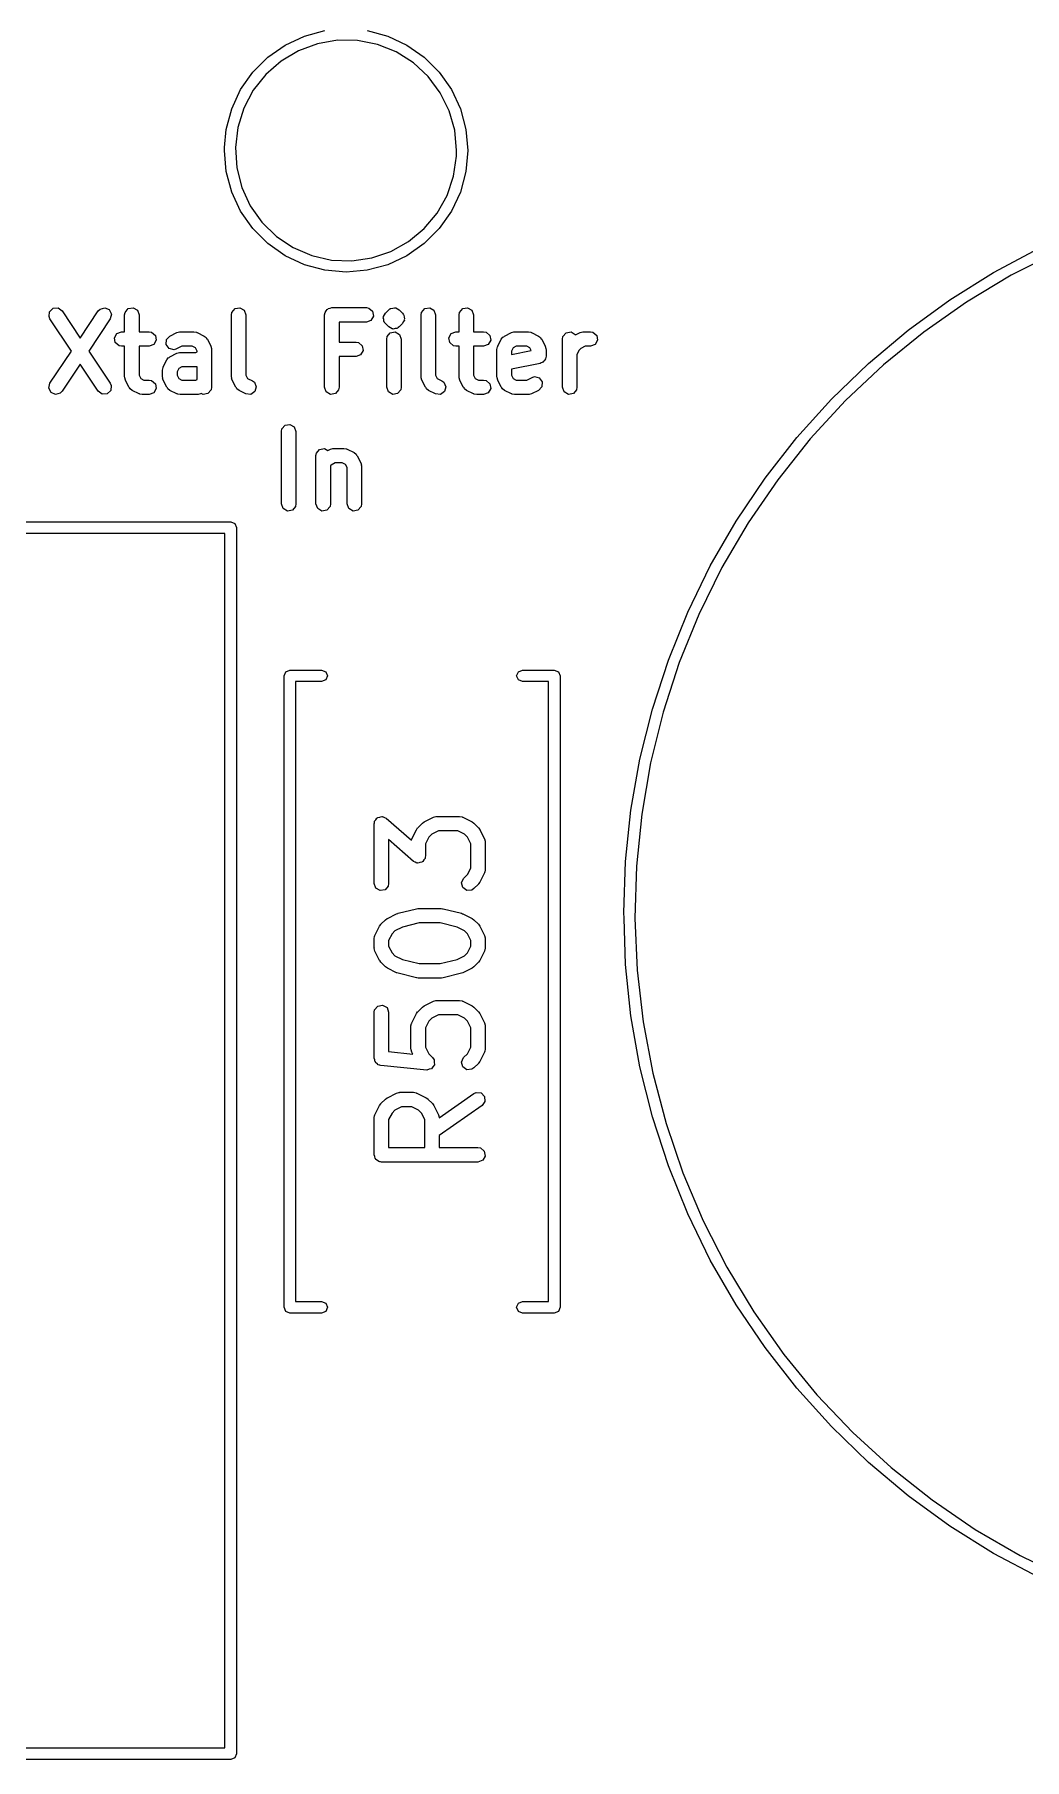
# Model space of a CAD drawing. Extents: x 101.6 to 192, y -111.7 to -65.4.
# Drawn here: x 116.25 to 126.51, y -110.77 to -92.91 of the extents above; entities that cross this region are included whole.
import ezdxf

# ---------------------------------------------------------------- set-up
doc = ezdxf.new("R2010")
doc.units = 0
doc.layers.add('BLACK', color=7, linetype='CONTINUOUS')

msp = doc.modelspace()

# ---------------------------------------------------------------- linework, layer by layer
at = {"layer": 'BLACK', "linetype": 'CONTINUOUS'}
for p, q in [((119.051, -92.923), (119.263, -92.8661)), ((119.7, -92.8661), (119.913, -92.923)), ((118.672, -93.1418), (118.852, -93.0158)), ((118.989, -93.0736), (118.809, -93.1808)), ((118.852, -93.0158), (119.051, -92.923)), ((119.185, -93.0011), (118.989, -93.0736)), ((119.392, -92.9656), (119.185, -93.0011)), ((119.601, -92.9684), (119.392, -92.9656)), ((119.807, -93.0093), (119.601, -92.9684)), ((120.001, -93.0869), (119.807, -93.0093)), ((119.913, -92.923), (120.112, -93.0158)), ((120.179, -93.1987), (120.001, -93.0869)), ((120.112, -93.0158), (120.292, -93.1418)), ((118.516, -93.2971), (118.672, -93.1418)), ((118.809, -93.1808), (118.651, -93.3189)), ((120.332, -93.3409), (120.179, -93.1987)), ((120.292, -93.1418), (120.447, -93.2971)), ((118.39, -93.477), (118.516, -93.2971)), ((118.651, -93.3189), (118.521, -93.4835)), ((120.458, -93.5088), (120.332, -93.3409)), ((120.447, -93.2971), (120.573, -93.477)), ((118.298, -93.6761), (118.39, -93.477)), ((118.521, -93.4835), (118.424, -93.6689)), ((120.55, -93.6967), (120.458, -93.5088)), ((120.573, -93.477), (120.666, -93.6761)), ((118.241, -93.8882), (118.298, -93.6761)), ((118.424, -93.6689), (118.362, -93.869)), ((120.607, -93.8984), (120.55, -93.6967)), ((120.666, -93.6761), (120.722, -93.8882)), ((118.224, -94.077), (118.241, -93.8882)), ((118.362, -93.869), (118.337, -94.077)), ((120.626, -94.107), (120.607, -93.8984)), ((120.722, -93.8882), (120.742, -94.107)), ((118.222, -94.107), (118.224, -94.077)), ((118.241, -94.3258), (118.222, -94.107)), ((118.337, -94.077), (118.351, -94.2861)), ((120.625, -94.1669), (120.626, -94.107)), ((120.742, -94.107), (120.722, -94.3258)), ((118.298, -94.5379), (118.241, -94.3258)), ((118.351, -94.2861), (118.402, -94.4892)), ((120.595, -94.3743), (120.625, -94.1669)), ((120.722, -94.3258), (120.666, -94.5379)), ((118.402, -94.4892), (118.49, -94.6794)), ((120.528, -94.5727), (120.595, -94.3743)), ((118.39, -94.737), (118.298, -94.5379)), ((118.49, -94.6794), (118.611, -94.8505)), ((120.425, -94.7555), (120.528, -94.5727)), ((120.666, -94.5379), (120.573, -94.737)), ((118.516, -94.9169), (118.39, -94.737)), ((118.611, -94.8505), (118.761, -94.9967)), ((120.291, -94.9166), (120.425, -94.7555)), ((120.573, -94.737), (120.447, -94.9169)), ((118.672, -95.0722), (118.516, -94.9169)), ((118.761, -94.9967), (118.935, -95.1131)), ((119.947, -95.1529), (120.13, -95.0505)), ((120.13, -95.0505), (120.291, -94.9166)), ((120.447, -94.9169), (120.292, -95.0722)), ((118.852, -95.1982), (118.672, -95.0722)), ((119.051, -95.291), (118.852, -95.1982)), ((118.935, -95.1131), (119.128, -95.1958)), ((119.128, -95.1958), (119.332, -95.2421)), ((119.542, -95.2503), (119.749, -95.2203)), ((119.749, -95.2203), (119.947, -95.1529)), ((120.112, -95.1982), (119.913, -95.291)), ((120.292, -95.0722), (120.112, -95.1982)), ((126.189, -95.3716), (126.661, -95.1206)), ((126.854, -95.1562), (126.372, -95.4)), ((119.263, -95.3479), (119.051, -95.291)), ((119.482, -95.367), (119.263, -95.3479)), ((119.332, -95.2421), (119.542, -95.2503)), ((119.7, -95.3479), (119.482, -95.367)), ((119.913, -95.291), (119.7, -95.3479)), ((125.735, -95.655), (126.189, -95.3716)), ((126.372, -95.4), (125.909, -95.6776)), ((116.41, -95.7771), (116.447, -95.7417)), ((116.447, -95.7417), (116.499, -95.7384)), ((116.499, -95.7384), (116.54, -95.7687)), ((116.54, -95.7687), (116.728, -96.0501)), ((116.728, -96.0501), (116.915, -95.7687)), ((116.915, -95.7687), (116.933, -95.7499)), ((116.933, -95.7499), (116.982, -95.7355)), ((116.982, -95.7355), (117.029, -95.7561)), ((117.029, -95.7561), (117.052, -95.8021)), ((117.193, -95.7847), (117.226, -95.7454)), ((117.226, -95.7454), (117.276, -95.7365)), ((117.276, -95.7365), (117.321, -95.7621)), ((117.321, -95.7621), (117.338, -95.8103)), ((118.3, -95.7847), (118.333, -95.7454)), ((118.333, -95.7454), (118.383, -95.7365)), ((118.383, -95.7365), (118.428, -95.7621)), ((118.428, -95.7621), (118.445, -95.8103)), ((119.264, -95.7847), (119.277, -95.7698)), ((119.277, -95.7698), (119.287, -95.7529)), ((119.287, -95.7529), (119.293, -95.7506)), ((119.293, -95.7506), (119.297, -95.7454)), ((119.297, -95.7454), (119.316, -95.742)), ((119.316, -95.742), (119.335, -95.7353)), ((119.335, -95.7353), (119.692, -95.7353)), ((119.692, -95.7353), (119.718, -95.7399)), ((119.718, -95.7399), (119.757, -95.7728)), ((119.757, -95.7728), (119.766, -95.8234)), ((119.889, -95.793), (119.925, -95.7573)), ((119.925, -95.7573), (119.933, -95.7516)), ((119.933, -95.7516), (119.935, -95.7489)), ((119.935, -95.7489), (119.938, -95.748)), ((119.938, -95.7479), (119.94, -95.7454)), ((119.938, -95.748), (119.938, -95.7479)), ((119.94, -95.7454), (119.942, -95.745)), ((119.942, -95.745), (119.946, -95.7424)), ((119.946, -95.7424), (119.965, -95.7407)), ((119.965, -95.7407), (119.984, -95.7356)), ((119.984, -95.7356), (119.987, -95.7371)), ((119.987, -95.7371), (119.991, -95.7365)), ((119.991, -95.7365), (119.994, -95.7382)), ((119.994, -95.7382), (119.997, -95.7379)), ((119.997, -95.7379), (120.013, -95.7491)), ((120.013, -95.7491), (120.031, -95.7573)), ((120.031, -95.7573), (120.066, -95.793)), ((120.264, -95.7847), (120.297, -95.7454)), ((120.297, -95.7454), (120.348, -95.7365)), ((120.348, -95.7365), (120.392, -95.7621)), ((120.392, -95.7621), (120.41, -95.8103)), ((120.657, -95.7847), (120.69, -95.7454)), ((120.69, -95.7454), (120.741, -95.7365)), ((120.741, -95.7365), (120.785, -95.7621)), ((120.785, -95.7621), (120.803, -95.8103)), ((125.303, -95.9692), (125.735, -95.655)), ((125.909, -95.6776), (125.468, -95.9876)), ((116.405, -95.8281), (116.41, -95.7771)), ((116.415, -95.8519), (116.405, -95.8281)), ((116.637, -96.1853), (116.415, -95.8519)), ((117.04, -95.8519), (116.818, -96.1853)), ((117.052, -95.8021), (117.04, -95.8519)), ((117.188, -95.8103), (117.193, -95.7847)), ((117.188, -95.9853), (117.188, -95.8103)), ((117.338, -95.8103), (117.338, -95.9853)), ((118.295, -95.8103), (118.3, -95.7847)), ((118.295, -96.4532), (118.295, -95.8103)), ((118.445, -95.8103), (118.445, -96.4355)), ((119.26, -95.8103), (119.261, -95.8006)), ((119.26, -96.5603), (119.26, -95.8103)), ((119.261, -95.7973), (119.263, -95.7944)), ((119.261, -95.8006), (119.261, -95.7973)), ((119.263, -95.7944), (119.264, -95.7847)), ((119.692, -95.8853), (119.41, -95.8853)), ((119.41, -95.8853), (119.41, -96.0925)), ((119.74, -95.8678), (119.692, -95.8853)), ((119.766, -95.8234), (119.74, -95.8678)), ((119.867, -95.8395), (119.87, -95.8334)), ((119.872, -95.8583), (119.867, -95.8395)), ((119.869, -95.8266), (119.881, -95.8107)), ((119.87, -95.8334), (119.869, -95.8266)), ((119.874, -95.8777), (119.872, -95.8583)), ((119.88, -95.8858), (119.874, -95.8777)), ((119.88, -95.8891), (119.88, -95.8858)), ((119.883, -95.891), (119.88, -95.8891)), ((119.881, -95.8107), (119.889, -95.793)), ((119.889, -95.8991), (119.883, -95.891)), ((119.925, -95.9348), (119.889, -95.8991)), ((119.942, -95.943), (119.925, -95.9348)), ((119.958, -95.9542), (119.942, -95.943)), ((119.99, -95.9514), (119.971, -95.9565)), ((120.009, -95.9497), (119.99, -95.9514)), ((120.013, -95.9471), (120.009, -95.9497)), ((120.015, -95.9467), (120.013, -95.9471)), ((120.017, -95.9442), (120.015, -95.9467)), ((120.021, -95.9432), (120.017, -95.9441)), ((120.017, -95.9441), (120.017, -95.9442)), ((120.023, -95.9405), (120.021, -95.9432)), ((120.031, -95.9348), (120.023, -95.9405)), ((120.066, -95.8991), (120.031, -95.9348)), ((120.066, -95.793), (120.072, -95.8011)), ((120.075, -95.8814), (120.066, -95.8991)), ((120.072, -95.8011), (120.075, -95.803)), ((120.075, -95.803), (120.076, -95.8063)), ((120.086, -95.8655), (120.075, -95.8814)), ((120.076, -95.8063), (120.081, -95.8144)), ((120.081, -95.8144), (120.083, -95.8338)), ((120.083, -95.8338), (120.088, -95.8526)), ((120.088, -95.8526), (120.085, -95.8587)), ((120.085, -95.8587), (120.086, -95.8655)), ((120.26, -95.8103), (120.264, -95.7847)), ((120.26, -96.4532), (120.26, -95.8103)), ((120.41, -95.8103), (120.41, -96.4355)), ((120.653, -95.8103), (120.657, -95.7847)), ((120.653, -95.9853), (120.653, -95.8103)), ((120.803, -95.8103), (120.803, -95.9853)), ((117.082, -96.0473), (117.108, -96.0029)), ((117.091, -96.0978), (117.082, -96.0473)), ((117.131, -96.1308), (117.091, -96.0978)), ((117.108, -96.0029), (117.156, -95.9853)), ((117.156, -95.9853), (117.188, -95.9853)), ((117.338, -95.9853), (117.442, -95.9853)), ((117.442, -95.9853), (117.468, -95.9899)), ((117.49, -96.1178), (117.442, -96.1353)), ((117.468, -95.9899), (117.507, -96.0228)), ((117.516, -96.0734), (117.49, -96.1178)), ((117.507, -96.0228), (117.516, -96.0734)), ((117.62, -96.1174), (117.623, -96.0662)), ((117.651, -96.1586), (117.62, -96.1174)), ((117.623, -96.0662), (117.658, -96.029)), ((117.658, -96.029), (117.73, -95.9933)), ((117.73, -95.9933), (117.755, -95.9858)), ((117.755, -95.9858), (117.759, -95.9869)), ((117.759, -95.9869), (117.763, -95.9853)), ((117.763, -95.9853), (117.906, -95.9853)), ((117.906, -95.9853), (117.932, -95.9899)), ((117.932, -95.9899), (117.935, -95.9927)), ((117.935, -95.9927), (117.94, -95.9933)), ((117.94, -95.9933), (118.011, -96.029)), ((118.011, -96.029), (118.032, -96.0445)), ((118.032, -96.0445), (118.037, -96.0548)), ((118.037, -96.0548), (118.045, -96.0625)), ((118.045, -96.0625), (118.08, -96.1339)), ((119.41, -96.0925), (119.585, -96.0925)), ((119.585, -96.0925), (119.61, -96.097)), ((119.61, -96.097), (119.65, -96.13)), ((119.65, -96.13), (119.659, -96.1805)), ((119.903, -96.0603), (119.907, -96.0347)), ((119.903, -96.5603), (119.903, -96.0603)), ((119.907, -96.0347), (119.94, -95.9954)), ((119.94, -95.9954), (119.991, -95.9865)), ((119.962, -95.9539), (119.958, -95.9542)), ((119.965, -95.9556), (119.962, -95.9539)), ((119.968, -95.955), (119.965, -95.9556)), ((119.971, -95.9565), (119.968, -95.955)), ((119.991, -95.9865), (120.035, -96.0121)), ((120.035, -96.0121), (120.053, -96.0603)), ((120.053, -96.0603), (120.053, -96.5603)), ((120.547, -96.0473), (120.572, -96.0029)), ((120.556, -96.0978), (120.547, -96.0473)), ((120.595, -96.1308), (120.556, -96.0978)), ((120.572, -96.0029), (120.62, -95.9853)), ((120.62, -95.9853), (120.653, -95.9853)), ((120.803, -95.9853), (120.906, -95.9853)), ((120.906, -95.9853), (120.932, -95.9899)), ((120.954, -96.1178), (120.906, -96.1353)), ((120.932, -95.9899), (120.971, -96.0228)), ((120.98, -96.0734), (120.954, -96.1178)), ((120.971, -96.0228), (120.98, -96.0734)), ((121.053, -96.1339), (121.089, -96.0625)), ((121.089, -96.0625), (121.105, -96.0416)), ((121.105, -96.0416), (121.115, -96.0371)), ((121.115, -96.0371), (121.123, -96.029)), ((121.123, -96.029), (121.194, -95.9933)), ((121.194, -95.9933), (121.219, -95.9858)), ((121.219, -95.9858), (121.223, -95.9869)), ((121.223, -95.9869), (121.228, -95.9853)), ((121.228, -95.9853), (121.37, -95.9853)), ((121.37, -95.9853), (121.396, -95.9899)), ((121.396, -95.9899), (121.4, -95.9927)), ((121.4, -95.9927), (121.404, -95.9933)), ((121.404, -95.9933), (121.475, -96.029)), ((121.475, -96.029), (121.496, -96.0445)), ((121.496, -96.0445), (121.501, -96.0548)), ((121.501, -96.0548), (121.509, -96.0625)), ((121.509, -96.0625), (121.545, -96.1339)), ((121.724, -96.0603), (121.729, -96.0347)), ((121.724, -96.5603), (121.724, -96.0603)), ((121.729, -96.0347), (121.762, -95.9954)), ((121.762, -95.9954), (121.812, -95.9865)), ((121.812, -95.9865), (121.856, -96.0121)), ((121.856, -96.0121), (121.859, -96.0181)), ((121.859, -96.0181), (121.908, -95.9933)), ((121.908, -95.9933), (121.933, -95.9858)), ((121.933, -95.9858), (121.938, -95.9869)), ((121.938, -95.9869), (121.942, -95.9853)), ((121.942, -95.9853), (122.013, -95.9853)), ((122.013, -95.9853), (122.039, -95.9899)), ((122.062, -96.1178), (122.013, -96.1353)), ((122.039, -95.9899), (122.078, -96.0228)), ((122.087, -96.0734), (122.062, -96.1178)), ((122.078, -96.0228), (122.087, -96.0734)), ((124.893, -96.3129), (125.303, -95.9692)), ((125.468, -95.9876), (125.049, -96.3284)), ((116.415, -96.5187), (116.637, -96.1853)), ((116.818, -96.1853), (117.04, -96.5187)), ((117.156, -96.1353), (117.131, -96.1308)), ((117.188, -96.1353), (117.156, -96.1353)), ((117.188, -96.4532), (117.188, -96.1353)), ((117.442, -96.1353), (117.338, -96.1353)), ((117.338, -96.1353), (117.338, -96.4355)), ((117.589, -96.3482), (117.625, -96.2768)), ((117.625, -96.2768), (117.64, -96.2559)), ((117.64, -96.2559), (117.651, -96.2514)), ((117.7, -96.1706), (117.651, -96.1586)), ((117.651, -96.2514), (117.658, -96.2433)), ((117.658, -96.2433), (117.73, -96.2075)), ((117.725, -96.1631), (117.7, -96.1706)), ((117.781, -96.1353), (117.725, -96.1631)), ((117.73, -96.2075), (117.755, -96.2001)), ((117.755, -96.2001), (117.759, -96.2012)), ((117.759, -96.2012), (117.763, -96.1996)), ((117.763, -96.1996), (117.924, -96.1996)), ((117.888, -96.1353), (117.781, -96.1353)), ((117.922, -96.152), (117.888, -96.1353)), ((117.938, -96.1852), (117.922, -96.152)), ((117.924, -96.1996), (117.938, -96.1926)), ((117.938, -96.1926), (117.938, -96.1852)), ((118.08, -96.1339), (118.088, -96.1589)), ((118.088, -96.1589), (118.087, -96.1633)), ((118.087, -96.1633), (118.088, -96.1675)), ((118.088, -96.1675), (118.088, -96.5603)), ((119.585, -96.2425), (119.41, -96.2425)), ((119.41, -96.2425), (119.41, -96.5603)), ((119.633, -96.2249), (119.585, -96.2425)), ((119.659, -96.1805), (119.633, -96.2249)), ((120.62, -96.1353), (120.595, -96.1308)), ((120.653, -96.1353), (120.62, -96.1353)), ((120.653, -96.4532), (120.653, -96.1353)), ((120.906, -96.1353), (120.803, -96.1353)), ((120.803, -96.1353), (120.803, -96.4355)), ((121.045, -96.1675), (121.05, -96.1418)), ((121.045, -96.4532), (121.045, -96.1675)), ((121.05, -96.1418), (121.053, -96.1384)), ((121.053, -96.1384), (121.053, -96.1339)), ((121.212, -96.152), (121.195, -96.1852)), ((121.195, -96.2188), (121.399, -96.1781)), ((121.195, -96.1852), (121.195, -96.2188)), ((121.245, -96.1353), (121.212, -96.152)), ((121.353, -96.1353), (121.245, -96.1353)), ((121.386, -96.152), (121.353, -96.1353)), ((121.399, -96.1781), (121.386, -96.152)), ((121.503, -96.306), (121.492, -96.3125)), ((121.515, -96.3039), (121.503, -96.306)), ((121.524, -96.2931), (121.515, -96.3039)), ((121.536, -96.2858), (121.524, -96.2931)), ((121.54, -96.2741), (121.536, -96.2858)), ((121.548, -96.2646), (121.54, -96.2741)), ((121.545, -96.1339), (121.552, -96.1589)), ((121.553, -96.2389), (121.548, -96.2646)), ((121.552, -96.1589), (121.551, -96.1633)), ((121.551, -96.1633), (121.553, -96.1675)), ((121.553, -96.1675), (121.553, -96.2389)), ((121.896, -96.1762), (121.874, -96.2209)), ((121.874, -96.2209), (121.874, -96.5603)), ((121.915, -96.1577), (121.896, -96.1762)), ((121.96, -96.1353), (121.915, -96.1577)), ((122.013, -96.1353), (121.96, -96.1353)), ((116.728, -96.3205), (116.54, -96.6019)), ((116.915, -96.6019), (116.728, -96.3205)), ((117.19, -96.4574), (117.188, -96.4532)), ((117.189, -96.4618), (117.19, -96.4574)), ((117.196, -96.4867), (117.189, -96.4618)), ((117.232, -96.5582), (117.196, -96.4867)), ((117.338, -96.4355), (117.355, -96.4687)), ((117.355, -96.4687), (117.388, -96.4853)), ((117.388, -96.4853), (117.442, -96.4853)), ((117.442, -96.4853), (117.468, -96.4899)), ((117.581, -96.3818), (117.586, -96.3561)), ((117.581, -96.4532), (117.581, -96.3818)), ((117.583, -96.4574), (117.581, -96.4532)), ((117.582, -96.4618), (117.583, -96.4574)), ((117.589, -96.4867), (117.582, -96.4618)), ((117.586, -96.3561), (117.589, -96.3527)), ((117.589, -96.3527), (117.589, -96.3482)), ((117.625, -96.5582), (117.589, -96.4867)), ((117.748, -96.3662), (117.731, -96.3995)), ((117.731, -96.3995), (117.731, -96.4355)), ((117.731, -96.4355), (117.748, -96.4687)), ((117.781, -96.3496), (117.748, -96.3662)), ((117.748, -96.4687), (117.781, -96.4853)), ((117.938, -96.3496), (117.781, -96.3496)), ((117.781, -96.4853), (117.924, -96.4853)), ((117.924, -96.4853), (117.938, -96.4783)), ((117.938, -96.4783), (117.938, -96.3496)), ((118.297, -96.4574), (118.295, -96.4532)), ((118.296, -96.4618), (118.297, -96.4574)), ((118.303, -96.4867), (118.296, -96.4618)), ((118.339, -96.5582), (118.303, -96.4867)), ((118.445, -96.4355), (118.462, -96.4687)), ((118.462, -96.4687), (118.511, -96.4933)), ((120.261, -96.4574), (120.26, -96.4532)), ((120.26, -96.4618), (120.261, -96.4574)), ((120.268, -96.4867), (120.26, -96.4618)), ((120.303, -96.5582), (120.268, -96.4867)), ((120.41, -96.4355), (120.426, -96.4687)), ((120.426, -96.4687), (120.475, -96.4933)), ((120.654, -96.4574), (120.653, -96.4532)), ((120.653, -96.4618), (120.654, -96.4574)), ((120.661, -96.4867), (120.653, -96.4618)), ((120.696, -96.5582), (120.661, -96.4867)), ((120.803, -96.4355), (120.819, -96.4687)), ((120.819, -96.4687), (120.852, -96.4853)), ((120.852, -96.4853), (120.906, -96.4853)), ((120.906, -96.4853), (120.932, -96.4899)), ((121.047, -96.4574), (121.045, -96.4532)), ((121.046, -96.4618), (121.047, -96.4574)), ((121.053, -96.4867), (121.046, -96.4618)), ((121.089, -96.5582), (121.053, -96.4867)), ((121.492, -96.3125), (121.195, -96.3718)), ((121.195, -96.3718), (121.195, -96.4355)), ((121.195, -96.4355), (121.212, -96.4687)), ((121.212, -96.4687), (121.245, -96.4853)), ((121.245, -96.4853), (121.353, -96.4853)), ((121.353, -96.4853), (121.408, -96.4575)), ((121.408, -96.4575), (121.433, -96.4501)), ((121.433, -96.4501), (121.483, -96.462)), ((121.483, -96.462), (121.514, -96.5032)), ((124.509, -96.6843), (124.893, -96.3129)), ((125.049, -96.3284), (124.656, -96.6983)), ((116.403, -96.5686), (116.415, -96.5187)), ((116.426, -96.6146), (116.403, -96.5686)), ((116.473, -96.6352), (116.426, -96.6146)), ((116.522, -96.6208), (116.473, -96.6352)), ((116.54, -96.6019), (116.522, -96.6208)), ((116.957, -96.6323), (116.915, -96.6019)), ((117.008, -96.629), (116.957, -96.6323)), ((117.045, -96.5936), (117.008, -96.629)), ((117.04, -96.5187), (117.05, -96.5426)), ((117.05, -96.5426), (117.045, -96.5936)), ((117.24, -96.5659), (117.232, -96.5582)), ((117.245, -96.5762), (117.24, -96.5659)), ((117.265, -96.5917), (117.245, -96.5762)), ((117.337, -96.6274), (117.265, -96.5917)), ((117.341, -96.6279), (117.337, -96.6274)), ((117.345, -96.6308), (117.341, -96.6279)), ((117.37, -96.6353), (117.345, -96.6308)), ((117.442, -96.6353), (117.37, -96.6353)), ((117.49, -96.6178), (117.442, -96.6353)), ((117.468, -96.4899), (117.507, -96.5228)), ((117.516, -96.5734), (117.49, -96.6178)), ((117.507, -96.5228), (117.516, -96.5734)), ((117.633, -96.5659), (117.625, -96.5582)), ((117.637, -96.5762), (117.633, -96.5659)), ((117.658, -96.5917), (117.637, -96.5762)), ((117.73, -96.6274), (117.658, -96.5917)), ((117.734, -96.6279), (117.73, -96.6274)), ((117.738, -96.6308), (117.734, -96.6279)), ((117.763, -96.6353), (117.738, -96.6308)), ((117.942, -96.6353), (117.763, -96.6353)), ((117.946, -96.6338), (117.942, -96.6353)), ((117.95, -96.6348), (117.946, -96.6338)), ((117.975, -96.6274), (117.95, -96.6348)), ((117.982, -96.6239), (117.975, -96.6274)), ((118, -96.6342), (117.982, -96.6239)), ((118.051, -96.6253), (118, -96.6342)), ((118.084, -96.586), (118.051, -96.6253)), ((118.088, -96.5603), (118.084, -96.586)), ((118.347, -96.5659), (118.339, -96.5582)), ((118.352, -96.5762), (118.347, -96.5659)), ((118.373, -96.5917), (118.352, -96.5762)), ((118.444, -96.6274), (118.373, -96.5917)), ((118.495, -96.6333), (118.444, -96.6274)), ((118.538, -96.605), (118.495, -96.6333)), ((118.511, -96.4933), (118.532, -96.5088)), ((118.532, -96.5088), (118.552, -96.5558)), ((118.552, -96.5558), (118.538, -96.605)), ((119.277, -96.6085), (119.26, -96.5603)), ((119.322, -96.6342), (119.277, -96.6085)), ((119.372, -96.6253), (119.322, -96.6342)), ((119.405, -96.586), (119.372, -96.6253)), ((119.41, -96.5603), (119.405, -96.586)), ((119.92, -96.6085), (119.903, -96.5603)), ((119.965, -96.6342), (119.92, -96.6085)), ((120.015, -96.6253), (119.965, -96.6342)), ((120.048, -96.586), (120.015, -96.6253)), ((120.053, -96.5603), (120.048, -96.586)), ((120.312, -96.5659), (120.303, -96.5582)), ((120.316, -96.5762), (120.312, -96.5659)), ((120.337, -96.5917), (120.316, -96.5762)), ((120.408, -96.6274), (120.337, -96.5917)), ((120.459, -96.6333), (120.408, -96.6274)), ((120.502, -96.605), (120.459, -96.6333)), ((120.475, -96.4933), (120.496, -96.5088)), ((120.496, -96.5088), (120.517, -96.5558)), ((120.517, -96.5558), (120.502, -96.605)), ((120.704, -96.5659), (120.696, -96.5582)), ((120.709, -96.5762), (120.704, -96.5659)), ((120.73, -96.5917), (120.709, -96.5762)), ((120.801, -96.6274), (120.73, -96.5917)), ((120.806, -96.6279), (120.801, -96.6274)), ((120.809, -96.6308), (120.806, -96.6279)), ((120.835, -96.6353), (120.809, -96.6308)), ((120.906, -96.6353), (120.835, -96.6353)), ((120.954, -96.6178), (120.906, -96.6353)), ((120.932, -96.4899), (120.971, -96.5228)), ((120.98, -96.5734), (120.954, -96.6178)), ((120.971, -96.5228), (120.98, -96.5734)), ((121.097, -96.5659), (121.089, -96.5582)), ((121.102, -96.5762), (121.097, -96.5659)), ((121.123, -96.5917), (121.102, -96.5762)), ((121.194, -96.6274), (121.123, -96.5917)), ((121.199, -96.6279), (121.194, -96.6274)), ((121.202, -96.6308), (121.199, -96.6279)), ((121.228, -96.6353), (121.202, -96.6308)), ((121.37, -96.6353), (121.228, -96.6353)), ((121.375, -96.6338), (121.37, -96.6353)), ((121.379, -96.6348), (121.375, -96.6338)), ((121.404, -96.6274), (121.379, -96.6348)), ((121.475, -96.5917), (121.404, -96.6274)), ((121.511, -96.5544), (121.475, -96.5917)), ((121.514, -96.5032), (121.511, -96.5544)), ((121.742, -96.6085), (121.724, -96.5603)), ((121.786, -96.6342), (121.742, -96.6085)), ((121.837, -96.6253), (121.786, -96.6342)), ((121.87, -96.586), (121.837, -96.6253)), ((121.874, -96.5603), (121.87, -96.586)), ((124.151, -97.0816), (124.509, -96.6843)), ((124.656, -96.6983), (124.29, -97.0953)), ((118.813, -97.0178), (118.818, -96.9922)), ((118.813, -97.7678), (118.813, -97.0178)), ((118.818, -96.9922), (118.851, -96.9529)), ((118.851, -96.9529), (118.901, -96.944)), ((118.901, -96.944), (118.946, -96.9696)), ((118.946, -96.9696), (118.963, -97.0178)), ((118.963, -97.0178), (118.963, -97.7678)), ((119.208, -97.2029), (119.258, -97.194)), ((119.258, -97.194), (119.293, -97.2138)), ((119.293, -97.2138), (119.319, -97.2008)), ((119.319, -97.2008), (119.344, -97.1933)), ((119.344, -97.1933), (119.348, -97.1944)), ((119.348, -97.1944), (119.353, -97.1928)), ((119.353, -97.1928), (119.46, -97.1928)), ((119.46, -97.1928), (119.485, -97.1974)), ((119.485, -97.1974), (119.489, -97.2002)), ((119.489, -97.2002), (119.493, -97.2008)), ((119.493, -97.2008), (119.565, -97.2365)), ((123.822, -97.503), (124.151, -97.0816)), ((124.29, -97.0953), (123.954, -97.5174)), ((119.17, -97.2678), (119.175, -97.2422)), ((119.17, -97.7678), (119.17, -97.2678)), ((119.175, -97.2422), (119.208, -97.2029)), ((119.326, -97.3652), (119.32, -97.3703)), ((119.32, -97.3703), (119.32, -97.7678)), ((119.37, -97.3428), (119.326, -97.3652)), ((119.442, -97.3428), (119.37, -97.3428)), ((119.475, -97.3595), (119.442, -97.3428)), ((119.492, -97.3927), (119.475, -97.3595)), ((119.565, -97.2365), (119.586, -97.252)), ((119.586, -97.252), (119.59, -97.2623)), ((119.59, -97.2623), (119.598, -97.27)), ((119.598, -97.27), (119.634, -97.3414)), ((119.634, -97.3414), (119.641, -97.3664)), ((119.641, -97.3664), (119.64, -97.3708)), ((119.64, -97.3708), (119.642, -97.375)), ((119.642, -97.375), (119.642, -97.7678)), ((119.492, -97.7678), (119.492, -97.3927)), ((123.523, -97.9462), (123.822, -97.503)), ((123.954, -97.5174), (123.648, -97.9626)), ((118.831, -97.816), (118.813, -97.7678)), ((118.875, -97.8417), (118.831, -97.816)), ((118.926, -97.8328), (118.875, -97.8417)), ((118.959, -97.7935), (118.926, -97.8328)), ((118.963, -97.7678), (118.959, -97.7935)), ((119.188, -97.816), (119.17, -97.7678)), ((119.232, -97.8417), (119.188, -97.816)), ((119.283, -97.8328), (119.232, -97.8417)), ((119.316, -97.7935), (119.283, -97.8328)), ((119.32, -97.7678), (119.316, -97.7935)), ((119.509, -97.816), (119.492, -97.7678)), ((119.554, -97.8417), (119.509, -97.816)), ((119.604, -97.8328), (119.554, -97.8417)), ((119.637, -97.7935), (119.604, -97.8328)), ((119.642, -97.7678), (119.637, -97.7935)), ((110.487, -97.954), (118.287, -97.954)), ((118.227, -98.074), (110.547, -98.074)), ((118.227, -110.654), (118.227, -98.074)), ((118.287, -97.954), (118.329, -97.9716)), ((118.329, -97.9716), (118.347, -98.014)), ((118.347, -98.014), (118.347, -110.714)), ((123.255, -98.4092), (123.523, -97.9462)), ((123.648, -97.9626), (123.376, -98.4284)), ((123.021, -98.8898), (123.255, -98.4092)), ((123.376, -98.4284), (123.137, -98.9125)), ((122.821, -99.3855), (123.021, -98.8898)), ((123.137, -98.9125), (122.933, -99.4125)), ((118.839, -99.5492), (118.857, -99.5068)), ((118.857, -99.5068), (118.899, -99.4892)), ((118.899, -99.4892), (119.229, -99.4892)), ((119.229, -99.4892), (119.271, -99.5068)), ((119.271, -99.5068), (119.289, -99.5492)), ((121.249, -99.5492), (121.267, -99.5068)), ((121.267, -99.5068), (121.309, -99.4892)), ((121.309, -99.4892), (121.639, -99.4892)), ((121.639, -99.4892), (121.681, -99.5068)), ((121.681, -99.5068), (121.699, -99.5492)), ((122.656, -99.894), (122.821, -99.3855)), ((122.933, -99.4125), (122.766, -99.9257)), ((118.839, -106.089), (118.839, -99.5492)), ((119.229, -99.6092), (118.959, -99.6092)), ((118.959, -99.6092), (118.959, -106.029)), ((119.271, -99.5916), (119.229, -99.6092)), ((119.289, -99.5492), (119.271, -99.5916)), ((121.267, -99.5916), (121.249, -99.5492)), ((121.309, -99.6092), (121.267, -99.5916)), ((121.579, -99.6092), (121.309, -99.6092)), ((121.579, -106.029), (121.579, -99.6092)), ((121.699, -99.5492), (121.699, -106.089)), ((122.526, -100.413), (122.656, -99.894)), ((122.766, -99.9257), (122.636, -100.45)), ((122.433, -100.939), (122.526, -100.413)), ((122.636, -100.45), (122.544, -100.981)), ((122.377, -101.471), (122.433, -100.939)), ((119.773, -101.081), (119.775, -101.07)), ((119.773, -101.7), (119.773, -101.081)), ((119.775, -101.067), (119.776, -101.064)), ((119.775, -101.07), (119.775, -101.067)), ((119.776, -101.064), (119.778, -101.055)), ((119.778, -101.055), (119.791, -101.04)), ((119.791, -101.04), (119.801, -101.023)), ((119.801, -101.023), (119.807, -101.021)), ((119.807, -101.021), (119.811, -101.016)), ((119.811, -101.016), (119.831, -101.013)), ((119.831, -101.013), (119.85, -101.006)), ((119.85, -101.006), (119.856, -101.008)), ((119.856, -101.008), (119.861, -101.007)), ((119.861, -101.007), (119.879, -101.017)), ((119.879, -101.017), (119.898, -101.025)), ((119.898, -101.025), (120.158, -101.252)), ((120.21, -101.143), (120.223, -101.125)), ((120.223, -101.125), (120.224, -101.123)), ((120.224, -101.123), (120.272, -101.076)), ((120.272, -101.076), (120.29, -101.063)), ((120.29, -101.063), (120.291, -101.062)), ((120.291, -101.062), (120.386, -101.014)), ((120.386, -101.014), (120.411, -101.007)), ((120.411, -101.007), (120.416, -101.008)), ((120.416, -101.008), (120.42, -101.006)), ((120.42, -101.006), (120.658, -101.006)), ((120.658, -101.006), (120.684, -101.011)), ((120.684, -101.011), (120.687, -101.014)), ((120.687, -101.014), (120.691, -101.014)), ((120.691, -101.014), (120.787, -101.062)), ((120.787, -101.062), (120.805, -101.075)), ((120.805, -101.075), (120.806, -101.076)), ((120.806, -101.076), (120.854, -101.123)), ((120.854, -101.123), (120.867, -101.142)), ((122.544, -100.981), (122.489, -101.519)), ((120.18, -101.471), (119.923, -101.246)), ((119.923, -101.246), (119.923, -101.7)), ((120.158, -101.252), (120.159, -101.246)), ((120.159, -101.246), (120.162, -101.242)), ((120.162, -101.238), (120.21, -101.143)), ((120.162, -101.242), (120.162, -101.238)), ((120.339, -101.221), (120.304, -101.289)), ((120.304, -101.289), (120.304, -101.414)), ((120.369, -101.19), (120.339, -101.221)), ((120.438, -101.156), (120.369, -101.19)), ((120.64, -101.156), (120.438, -101.156)), ((120.709, -101.19), (120.64, -101.156)), ((120.739, -101.221), (120.709, -101.19)), ((120.773, -101.289), (120.739, -101.221)), ((120.773, -101.54), (120.773, -101.289)), ((120.867, -101.142), (120.868, -101.143)), ((120.868, -101.143), (120.915, -101.238)), ((120.915, -101.238), (120.923, -101.263)), ((120.923, -101.263), (120.922, -101.267)), ((120.922, -101.267), (120.923, -101.272)), ((120.923, -101.272), (120.923, -101.557)), ((120.199, -101.478), (120.18, -101.471)), ((120.216, -101.488), (120.199, -101.478)), ((120.222, -101.487), (120.216, -101.488)), ((120.228, -101.489), (120.222, -101.487)), ((120.247, -101.483), (120.228, -101.489)), ((120.267, -101.479), (120.247, -101.483)), ((120.271, -101.475), (120.267, -101.479)), ((120.276, -101.473), (120.271, -101.475)), ((120.287, -101.456), (120.276, -101.473)), ((120.3, -101.44), (120.287, -101.456)), ((120.301, -101.432), (120.3, -101.44)), ((120.303, -101.429), (120.301, -101.432)), ((120.304, -101.414), (120.302, -101.426)), ((120.302, -101.426), (120.303, -101.429)), ((122.359, -102.005), (122.377, -101.471)), ((120.678, -101.694), (120.7, -101.647)), ((120.7, -101.647), (120.739, -101.608)), ((120.739, -101.608), (120.773, -101.54)), ((120.915, -101.591), (120.868, -101.686)), ((120.916, -101.586), (120.915, -101.591)), ((120.919, -101.583), (120.916, -101.586)), ((120.923, -101.557), (120.919, -101.583)), ((122.489, -101.519), (122.474, -102.058)), ((119.791, -101.748), (119.773, -101.7)), ((119.835, -101.774), (119.791, -101.748)), ((119.886, -101.765), (119.835, -101.774)), ((119.919, -101.726), (119.886, -101.765)), ((119.923, -101.7), (119.919, -101.726)), ((120.692, -101.743), (120.678, -101.694)), ((120.734, -101.773), (120.692, -101.743)), ((120.785, -101.768), (120.734, -101.773)), ((120.806, -101.753), (120.785, -101.768)), ((120.854, -101.706), (120.806, -101.753)), ((120.868, -101.686), (120.854, -101.704)), ((120.854, -101.704), (120.854, -101.706)), ((119.91, -102.062), (120.005, -102.014)), ((120.005, -102.014), (120.018, -102.01)), ((120.018, -102.01), (120.021, -102.008)), ((120.021, -102.008), (120.211, -101.961)), ((120.211, -101.961), (120.226, -101.96)), ((120.226, -101.96), (120.229, -101.958)), ((120.229, -101.958), (120.467, -101.958)), ((120.467, -101.958), (120.482, -101.961)), ((120.482, -101.961), (120.486, -101.961)), ((120.486, -101.961), (120.676, -102.008)), ((120.676, -102.008), (120.688, -102.014)), ((120.688, -102.014), (120.691, -102.014)), ((120.691, -102.014), (120.787, -102.062)), ((122.361, -102.058), (122.359, -102.005)), ((119.781, -102.238), (119.829, -102.143)), ((119.829, -102.143), (119.842, -102.125)), ((119.842, -102.125), (119.843, -102.123)), ((119.843, -102.123), (119.891, -102.076)), ((119.891, -102.076), (119.909, -102.063)), ((119.909, -102.063), (119.91, -102.062)), ((119.988, -102.19), (119.958, -102.221)), ((120.065, -102.152), (119.988, -102.19)), ((120.239, -102.108), (120.065, -102.152)), ((120.458, -102.108), (120.239, -102.108)), ((120.632, -102.152), (120.458, -102.108)), ((120.709, -102.19), (120.632, -102.152)), ((120.739, -102.221), (120.709, -102.19)), ((120.787, -102.062), (120.805, -102.075)), ((120.805, -102.075), (120.806, -102.076)), ((120.806, -102.076), (120.854, -102.123)), ((120.854, -102.123), (120.867, -102.142)), ((120.867, -102.142), (120.868, -102.143)), ((120.868, -102.143), (120.915, -102.238)), ((122.377, -102.54), (122.361, -102.058)), ((122.474, -102.058), (122.497, -102.597)), ((119.773, -102.272), (119.778, -102.246)), ((119.773, -102.367), (119.773, -102.272)), ((119.775, -102.371), (119.773, -102.367)), ((119.774, -102.375), (119.775, -102.371)), ((119.781, -102.4), (119.774, -102.375)), ((119.778, -102.246), (119.781, -102.242)), ((119.781, -102.242), (119.781, -102.238)), ((119.958, -102.221), (119.923, -102.289)), ((119.923, -102.289), (119.923, -102.349)), ((119.923, -102.349), (119.958, -102.418)), ((120.773, -102.289), (120.739, -102.221)), ((120.739, -102.418), (120.773, -102.349)), ((120.773, -102.349), (120.773, -102.289)), ((120.915, -102.238), (120.923, -102.263)), ((120.923, -102.367), (120.919, -102.392)), ((120.923, -102.263), (120.922, -102.267)), ((120.922, -102.267), (120.923, -102.272)), ((120.923, -102.272), (120.923, -102.367)), ((119.829, -102.496), (119.781, -102.4)), ((119.83, -102.497), (119.829, -102.496)), ((119.843, -102.515), (119.83, -102.497)), ((119.891, -102.563), (119.843, -102.515)), ((119.892, -102.563), (119.891, -102.563)), ((119.91, -102.577), (119.892, -102.563)), ((119.958, -102.418), (119.988, -102.448)), ((119.988, -102.448), (120.065, -102.487)), ((120.065, -102.487), (120.239, -102.53)), ((120.239, -102.53), (120.458, -102.53)), ((120.458, -102.53), (120.632, -102.487)), ((120.632, -102.487), (120.709, -102.448)), ((120.709, -102.448), (120.739, -102.418)), ((120.806, -102.563), (120.788, -102.576)), ((120.854, -102.515), (120.806, -102.563)), ((120.868, -102.496), (120.854, -102.514)), ((120.854, -102.514), (120.854, -102.515)), ((120.915, -102.4), (120.868, -102.496)), ((120.916, -102.396), (120.915, -102.4)), ((120.919, -102.392), (120.916, -102.396)), ((122.433, -103.071), (122.377, -102.54)), ((120.005, -102.624), (119.91, -102.577)), ((120.009, -102.625), (120.005, -102.624)), ((120.021, -102.63), (120.009, -102.625)), ((120.211, -102.678), (120.021, -102.63)), ((120.215, -102.677), (120.211, -102.678)), ((120.229, -102.68), (120.215, -102.677)), ((120.467, -102.68), (120.229, -102.68)), ((120.471, -102.679), (120.467, -102.68)), ((120.486, -102.678), (120.471, -102.679)), ((120.676, -102.63), (120.486, -102.678)), ((120.679, -102.628), (120.676, -102.63)), ((120.691, -102.624), (120.679, -102.628)), ((120.787, -102.577), (120.691, -102.624)), ((120.788, -102.576), (120.787, -102.577)), ((122.497, -102.597), (122.559, -103.134)), ((120.291, -102.966), (120.386, -102.919)), ((120.386, -102.919), (120.411, -102.911)), ((120.411, -102.911), (120.416, -102.912)), ((120.416, -102.912), (120.42, -102.911)), ((120.42, -102.911), (120.658, -102.911)), ((120.658, -102.911), (120.684, -102.915)), ((120.684, -102.915), (120.687, -102.918)), ((120.687, -102.918), (120.691, -102.919)), ((120.691, -102.919), (120.787, -102.966)), ((119.773, -103.033), (119.778, -103.008)), ((119.773, -103.51), (119.773, -103.033)), ((119.778, -103.008), (119.811, -102.969)), ((119.811, -102.969), (119.861, -102.96)), ((119.861, -102.96), (119.906, -102.985)), ((119.906, -102.985), (119.923, -103.033)), ((119.923, -103.033), (119.923, -103.442)), ((120.162, -103.143), (120.21, -103.048)), ((120.21, -103.048), (120.223, -103.03)), ((120.223, -103.03), (120.224, -103.028)), ((120.224, -103.028), (120.272, -102.98)), ((120.272, -102.98), (120.29, -102.968)), ((120.29, -102.968), (120.291, -102.966)), ((120.369, -103.095), (120.339, -103.126)), ((120.438, -103.061), (120.369, -103.095)), ((120.64, -103.061), (120.438, -103.061)), ((120.709, -103.095), (120.64, -103.061)), ((120.739, -103.126), (120.709, -103.095)), ((120.787, -102.966), (120.805, -102.98)), ((120.805, -102.98), (120.806, -102.98)), ((120.806, -102.98), (120.854, -103.028)), ((120.854, -103.028), (120.867, -103.046)), ((120.867, -103.046), (120.868, -103.048)), ((120.868, -103.048), (120.915, -103.143)), ((122.526, -103.598), (122.433, -103.071)), ((120.154, -103.176), (120.159, -103.151)), ((120.154, -103.414), (120.154, -103.176)), ((120.159, -103.151), (120.162, -103.147)), ((120.162, -103.147), (120.162, -103.143)), ((120.339, -103.126), (120.304, -103.194)), ((120.304, -103.194), (120.304, -103.397)), ((120.773, -103.194), (120.739, -103.126)), ((120.773, -103.397), (120.773, -103.194)), ((120.915, -103.143), (120.923, -103.168)), ((120.923, -103.168), (120.922, -103.172)), ((120.922, -103.172), (120.923, -103.176)), ((120.923, -103.176), (120.923, -103.414)), ((122.559, -103.134), (122.658, -103.664)), ((119.923, -103.442), (120.172, -103.467)), ((120.156, -103.419), (120.154, -103.414)), ((120.155, -103.423), (120.156, -103.419)), ((120.162, -103.448), (120.155, -103.423)), ((120.172, -103.467), (120.162, -103.448)), ((120.304, -103.397), (120.339, -103.465)), ((120.739, -103.465), (120.773, -103.397)), ((120.915, -103.448), (120.868, -103.543)), ((120.916, -103.444), (120.915, -103.448)), ((120.919, -103.44), (120.916, -103.444)), ((120.923, -103.414), (120.919, -103.44)), ((119.779, -103.525), (119.773, -103.51)), ((119.78, -103.541), (119.779, -103.525)), ((119.787, -103.548), (119.78, -103.541)), ((119.791, -103.558), (119.787, -103.548)), ((119.805, -103.566), (119.791, -103.558)), ((119.816, -103.577), (119.805, -103.566)), ((119.833, -103.582), (119.816, -103.577)), ((119.835, -103.584), (119.833, -103.582)), ((119.837, -103.583), (119.835, -103.584)), ((119.841, -103.584), (119.837, -103.583)), ((120.317, -103.632), (119.841, -103.584)), ((120.318, -103.632), (120.317, -103.632)), ((120.342, -103.625), (120.318, -103.632)), ((120.318, -103.632), (120.318, -103.632)), ((120.339, -103.465), (120.378, -103.504)), ((120.367, -103.619), (120.342, -103.625)), ((120.368, -103.619), (120.367, -103.619)), ((120.367, -103.619), (120.367, -103.619)), ((120.382, -103.598), (120.368, -103.619)), ((120.378, -103.504), (120.393, -103.526)), ((120.397, -103.578), (120.382, -103.598)), ((120.393, -103.526), (120.393, -103.526)), ((120.393, -103.526), (120.393, -103.526)), ((120.393, -103.526), (120.395, -103.552)), ((120.395, -103.552), (120.397, -103.577)), ((120.397, -103.577), (120.397, -103.577)), ((120.397, -103.577), (120.397, -103.578)), ((120.678, -103.551), (120.7, -103.504)), ((120.692, -103.6), (120.678, -103.551)), ((120.734, -103.63), (120.692, -103.6)), ((120.7, -103.504), (120.739, -103.465)), ((120.785, -103.625), (120.734, -103.63)), ((120.806, -103.61), (120.785, -103.625)), ((120.854, -103.563), (120.806, -103.61)), ((120.868, -103.543), (120.854, -103.561)), ((120.854, -103.561), (120.854, -103.563)), ((122.656, -104.117), (122.526, -103.598)), ((122.658, -103.664), (122.796, -104.186)), ((119.829, -104), (119.842, -103.982)), ((119.842, -103.982), (119.843, -103.98)), ((119.843, -103.98), (119.891, -103.933)), ((119.891, -103.933), (119.909, -103.92)), ((119.909, -103.92), (119.91, -103.919)), ((119.91, -103.919), (120.005, -103.871)), ((120.005, -103.871), (120.03, -103.864)), ((120.03, -103.864), (120.035, -103.865)), ((120.035, -103.865), (120.039, -103.863)), ((120.039, -103.863), (120.182, -103.863)), ((120.182, -103.863), (120.207, -103.868)), ((120.207, -103.868), (120.211, -103.871)), ((120.211, -103.871), (120.215, -103.871)), ((120.215, -103.871), (120.31, -103.919)), ((120.31, -103.919), (120.329, -103.932)), ((120.329, -103.932), (120.33, -103.933)), ((120.33, -103.933), (120.378, -103.98)), ((120.378, -103.98), (120.39, -103.999)), ((120.447, -104.128), (120.805, -103.877)), ((120.805, -103.877), (120.829, -103.866)), ((120.829, -103.866), (120.88, -103.87)), ((120.88, -103.87), (120.916, -103.907)), ((120.921, -103.958), (120.891, -104)), ((120.916, -103.907), (120.921, -103.958)), ((119.773, -104.129), (119.778, -104.103)), ((119.773, -104.51), (119.773, -104.129)), ((119.778, -104.103), (119.781, -104.1)), ((119.781, -104.095), (119.829, -104)), ((119.781, -104.1), (119.781, -104.095)), ((119.958, -104.078), (119.923, -104.146)), ((119.923, -104.146), (119.923, -104.435)), ((119.988, -104.048), (119.958, -104.078)), ((120.057, -104.013), (119.988, -104.048)), ((120.164, -104.013), (120.057, -104.013)), ((120.233, -104.048), (120.164, -104.013)), ((120.263, -104.078), (120.233, -104.048)), ((120.297, -104.146), (120.263, -104.078)), ((120.297, -104.435), (120.297, -104.146)), ((120.39, -103.999), (120.392, -104)), ((120.392, -104), (120.439, -104.095)), ((120.439, -104.095), (120.447, -104.12)), ((120.447, -104.12), (120.446, -104.125)), ((120.446, -104.125), (120.447, -104.128)), ((120.891, -104), (120.447, -104.311)), ((122.821, -104.625), (122.656, -104.117)), ((120.447, -104.311), (120.447, -104.435)), ((122.796, -104.186), (122.97, -104.697)), ((119.78, -104.528), (119.773, -104.51)), ((119.783, -104.547), (119.78, -104.528)), ((119.923, -104.435), (120.297, -104.435)), ((120.447, -104.435), (120.848, -104.435)), ((120.848, -104.435), (120.874, -104.439)), ((120.874, -104.439), (120.913, -104.472)), ((120.922, -104.523), (120.897, -104.567)), ((120.913, -104.472), (120.922, -104.523)), ((119.789, -104.552), (119.783, -104.547)), ((119.791, -104.558), (119.789, -104.552)), ((119.808, -104.568), (119.791, -104.558)), ((119.823, -104.58), (119.808, -104.568)), ((119.832, -104.582), (119.823, -104.58)), ((119.835, -104.584), (119.832, -104.582)), ((119.839, -104.583), (119.835, -104.584)), ((119.848, -104.585), (119.839, -104.583)), ((120.848, -104.585), (119.848, -104.585)), ((120.897, -104.567), (120.848, -104.585)), ((123.021, -105.121), (122.821, -104.625)), ((122.97, -104.697), (123.181, -105.194)), ((123.255, -105.602), (123.021, -105.121)), ((123.181, -105.194), (123.426, -105.675)), ((123.523, -106.065), (123.255, -105.602)), ((123.426, -105.675), (123.705, -106.137)), ((118.857, -106.132), (118.839, -106.089)), ((118.899, -106.149), (118.857, -106.132)), ((118.959, -106.029), (119.229, -106.029)), ((119.229, -106.029), (119.271, -106.047)), ((119.271, -106.132), (119.229, -106.149)), ((119.271, -106.047), (119.289, -106.089)), ((119.289, -106.089), (119.271, -106.132)), ((121.249, -106.089), (121.267, -106.047)), ((121.267, -106.132), (121.249, -106.089)), ((121.267, -106.047), (121.309, -106.029)), ((121.309, -106.149), (121.267, -106.132)), ((121.309, -106.029), (121.579, -106.029)), ((121.681, -106.132), (121.639, -106.149)), ((121.699, -106.089), (121.681, -106.132)), ((123.822, -106.508), (123.523, -106.065)), ((119.229, -106.149), (118.899, -106.149)), ((121.639, -106.149), (121.309, -106.149)), ((123.705, -106.137), (124.017, -106.578)), ((124.151, -106.929), (123.822, -106.508)), ((124.017, -106.578), (124.359, -106.995)), ((124.509, -107.326), (124.151, -106.929)), ((124.359, -106.995), (124.73, -107.387)), ((124.893, -107.698), (124.509, -107.326)), ((124.73, -107.387), (125.129, -107.751)), ((125.303, -108.042), (124.893, -107.698)), ((125.129, -107.751), (125.552, -108.086)), ((125.735, -108.356), (125.303, -108.042)), ((125.552, -108.086), (125.998, -108.39)), ((126.189, -108.639), (125.735, -108.356)), ((125.998, -108.39), (126.465, -108.661)), ((126.661, -108.89), (126.189, -108.639)), ((126.465, -108.661), (126.95, -108.898)), ((118.287, -110.774), (110.487, -110.774)), ((110.547, -110.654), (118.227, -110.654)), ((118.329, -110.756), (118.287, -110.774)), ((118.347, -110.714), (118.329, -110.756))]:
    msp.add_line(p, q, dxfattribs=at)

doc.saveas('drawing.dxf')
